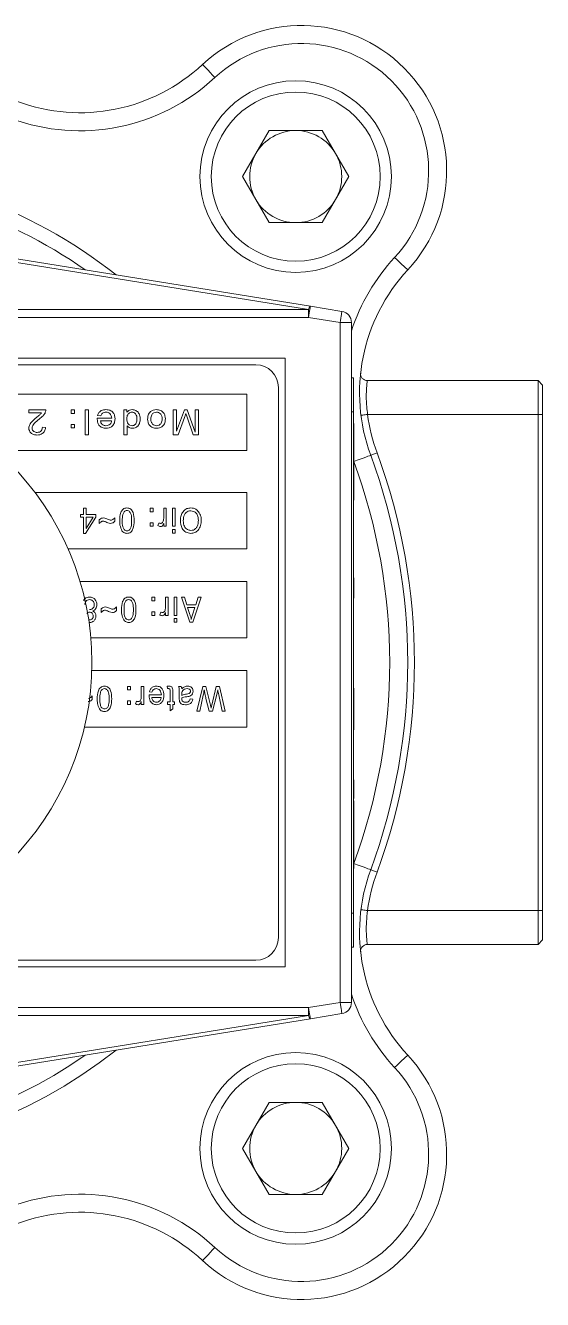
# Model space of a CAD drawing. Header units: millimetres. Extents: x 57 to 386, y 23 to 272.
# Drawn here: x 123.5 to 146.4, y 72.6 to 129.1 of the extents above; entities that cross this region are included whole.
import ezdxf

# ---------------------------------------------------------------- set-up
doc = ezdxf.new("R2010")
doc.units = ezdxf.units.MM

msp = doc.modelspace()

# ---------------------------------------------------------------- linework, layer by layer
at = {"color": 7, "lineweight": 5}
for p, q in [((133.099, 122.412), (134.278, 124.454)), ((136.636, 124.454), (134.278, 124.454)), ((137.815, 122.412), (136.636, 124.454)), ((134.278, 120.37), (133.099, 122.412)), ((137.815, 122.412), (136.636, 120.37)), ((134.278, 120.37), (136.636, 120.37)), ((136.027, 116.512), (113.778, 120.105)), ((113.858, 120.254), (136.107, 116.661)), ((91.529, 116.512), (136.027, 116.512)), ((136.027, 116.512), (136.027, 116.168)), ((136.107, 116.661), (137.508, 116.435)), ((136.027, 116.168), (91.529, 116.168)), ((137.428, 115.941), (136.027, 116.168)), ((137.428, 85.793), (137.428, 115.941)), ((137.928, 115.941), (137.428, 115.941)), ((137.928, 115.941), (137.928, 85.793)), ((134.985, 114.367), (92.838, 114.367)), ((134.985, 87.367), (134.985, 114.367)), ((133.685, 114.067), (94.138, 114.067)), ((134.685, 88.667), (134.685, 113.067)), ((137.928, 113.487), (138.028, 113.487)), ((138.028, 113.487), (138.028, 111.987)), ((138.634, 113.367), (146.212, 113.367)), ((146.212, 111.867), (146.212, 113.367)), ((146.212, 113.367), (146.412, 113.167)), ((146.412, 113.167), (146.412, 111.867)), ((133.285, 112.767), (117.738, 112.767)), ((133.285, 110.267), (133.285, 112.767)), ((123.61, 112.067), (124.367, 112.067)), ((123.61, 111.938), (123.61, 112.067)), ((124.167, 111.938), (123.61, 111.938)), ((125.487, 112.067), (125.644, 112.067)), ((125.487, 111.91), (125.487, 112.067)), ((125.644, 111.91), (125.487, 111.91)), ((125.644, 112.067), (125.644, 111.91)), ((126.118, 112.067), (126.261, 112.067)), ((126.118, 110.967), (126.118, 112.067)), ((126.261, 112.067), (126.261, 110.967)), ((127.824, 112.067), (127.967, 112.067)), ((127.824, 110.967), (127.824, 112.067)), ((127.967, 112.067), (127.967, 111.96)), ((130.015, 110.967), (130.015, 112.067)), ((130.015, 112.067), (130.172, 112.067)), ((130.172, 112.067), (130.172, 111.128)), ((130.172, 111.128), (130.519, 112.067)), ((130.519, 112.067), (130.643, 112.067)), ((130.634, 111.746), (130.58, 111.909)), ((130.643, 112.067), (130.987, 111.073)), ((130.987, 112.067), (131.144, 112.067)), ((130.987, 111.073), (130.987, 112.067)), ((131.144, 112.067), (131.144, 110.967)), ((137.928, 111.987), (138.028, 111.987)), ((138.028, 111.987), (138.028, 89.747)), ((146.212, 111.867), (138.648, 111.867)), ((146.212, 111.867), (146.412, 111.867)), ((146.212, 89.867), (146.212, 111.867)), ((146.412, 111.867), (146.412, 89.867)), ((124.21, 111.296), (124.352, 111.281)), ((125.487, 111.424), (125.644, 111.424)), ((125.487, 111.267), (125.487, 111.424)), ((125.644, 111.424), (125.644, 111.267)), ((126.649, 111.66), (126.65, 111.696)), ((126.65, 111.696), (127.292, 111.696)), ((126.807, 111.81), (126.664, 111.824)), ((127.283, 111.581), (126.792, 111.581)), ((127.981, 111.365), (127.981, 110.967)), ((130.516, 111.732), (130.232, 110.967)), ((130.905, 110.967), (130.634, 111.746)), ((138.038, 111.464), (138.028, 111.464)), ((138.038, 111.432), (138.028, 111.432)), ((138.038, 111.432), (138.038, 111.464)), ((138.038, 110.198), (138.038, 111.432)), ((125.644, 111.267), (125.487, 111.267)), ((126.261, 110.967), (126.118, 110.967)), ((127.981, 110.967), (127.824, 110.967)), ((130.232, 110.967), (130.015, 110.967)), ((131.144, 110.967), (130.905, 110.967)), ((122.151, 110.267), (133.285, 110.267)), ((138.038, 110.198), (138.028, 110.198)), ((138.038, 110.166), (138.028, 110.166)), ((138.038, 110.166), (138.038, 110.198)), ((138.038, 109.881), (138.038, 110.166)), ((138.038, 109.881), (138.028, 109.881)), ((138.038, 109.649), (138.028, 109.649)), ((138.038, 109.649), (138.038, 109.881)), ((138.038, 109.39), (138.038, 109.649)), ((138.038, 109.39), (138.028, 109.39)), ((138.038, 108.318), (138.038, 109.39)), ((123.885, 108.407), (123.885, 108.402)), ((133.285, 108.407), (123.885, 108.407)), ((133.285, 105.907), (133.285, 108.407)), ((138.038, 108.318), (138.028, 108.318)), ((138.038, 108.059), (138.028, 108.059)), ((138.038, 108.059), (138.038, 108.318)), ((125.906, 107.307), (125.906, 107.436)), ((125.906, 107.436), (126.035, 107.436)), ((126.035, 107.707), (126.149, 107.707)), ((126.035, 107.436), (126.035, 107.707)), ((126.149, 107.707), (126.149, 107.436)), ((126.149, 107.436), (126.577, 107.436)), ((126.577, 107.436), (126.577, 107.307)), ((128.995, 107.55), (128.995, 107.707)), ((128.995, 107.707), (129.123, 107.707)), ((129.123, 107.55), (128.995, 107.55)), ((129.123, 107.707), (129.123, 107.55)), ((129.599, 107.292), (129.599, 107.707)), ((129.599, 107.707), (129.713, 107.707)), ((129.713, 107.707), (129.713, 106.907)), ((129.989, 107.707), (130.103, 107.707)), ((129.989, 106.907), (129.989, 107.707)), ((130.103, 107.707), (130.103, 106.907)), ((138.038, 107.673), (138.028, 107.673)), ((138.038, 107.64), (138.028, 107.64)), ((138.038, 107.51), (138.028, 107.51)), ((126.035, 107.307), (125.906, 107.307)), ((126.035, 106.593), (126.035, 107.307)), ((126.577, 107.307), (126.128, 106.593)), ((126.462, 107.307), (126.149, 107.307)), ((126.149, 107.307), (126.149, 106.81)), ((126.149, 106.81), (126.462, 107.307)), ((126.739, 107.028), (126.739, 107.191)), ((127.425, 107.286), (127.425, 107.128)), ((128.995, 107.064), (129.123, 107.064)), ((128.995, 106.907), (128.995, 107.064)), ((129.123, 106.907), (128.995, 106.907)), ((129.123, 107.064), (129.123, 106.907)), ((129.342, 106.936), (129.385, 107.05)), ((129.599, 106.907), (129.599, 107.035)), ((129.713, 106.907), (129.599, 106.907)), ((130.103, 106.907), (129.989, 106.907)), ((138.038, 107.306), (138.028, 107.306)), ((138.038, 106.846), (138.028, 106.846)), ((126.128, 106.593), (126.035, 106.593)), ((129.989, 106.764), (130.103, 106.764)), ((129.989, 106.607), (129.989, 106.764)), ((130.103, 106.607), (129.989, 106.607)), ((130.103, 106.764), (130.103, 106.607)), ((125.351, 105.907), (133.285, 105.907)), ((138.038, 106.179), (138.028, 106.179)), ((138.038, 105.743), (138.028, 105.743)), ((138.038, 105.727), (138.028, 105.727)), ((138.038, 105.695), (138.028, 105.695)), ((138.038, 105.12), (138.028, 105.12)), ((138.038, 103.723), (138.038, 104.627)), ((133.285, 104.457), (125.885, 104.457)), ((133.285, 101.957), (133.285, 104.457)), ((138.038, 104.396), (138.028, 104.396)), ((129.073, 103.6), (129.073, 103.757)), ((129.073, 103.757), (129.202, 103.757)), ((129.202, 103.6), (129.073, 103.6)), ((129.202, 103.757), (129.202, 103.6)), ((129.677, 103.342), (129.677, 103.757)), ((129.677, 103.757), (129.792, 103.757)), ((129.792, 103.757), (129.792, 102.957)), ((130.067, 103.757), (130.182, 103.757)), ((130.067, 102.957), (130.067, 103.757)), ((130.182, 103.757), (130.182, 102.957)), ((130.752, 102.657), (130.386, 103.757)), ((130.386, 103.757), (130.52, 103.757)), ((130.52, 103.757), (130.621, 103.428)), ((130.621, 103.428), (131.022, 103.428)), ((131.257, 103.757), (130.892, 102.657)), ((131.022, 103.428), (131.123, 103.757)), ((131.123, 103.757), (131.257, 103.757)), ((138.038, 103.893), (138.028, 103.893)), ((138.038, 103.597), (138.028, 103.597)), ((126.817, 103.078), (126.817, 103.241)), ((127.503, 103.336), (127.503, 103.178)), ((129.073, 103.114), (129.202, 103.114)), ((129.073, 102.957), (129.073, 103.114)), ((129.202, 102.957), (129.073, 102.957)), ((129.202, 103.114), (129.202, 102.957)), ((129.42, 102.986), (129.463, 103.1)), ((129.677, 102.957), (129.677, 103.085)), ((129.792, 102.957), (129.677, 102.957)), ((130.182, 102.957), (130.067, 102.957)), ((130.067, 102.814), (130.182, 102.814)), ((130.067, 102.657), (130.067, 102.814)), ((130.182, 102.814), (130.182, 102.657)), ((130.66, 103.3), (130.756, 102.998)), ((130.983, 103.3), (130.66, 103.3)), ((130.875, 102.98), (130.983, 103.3)), ((138.038, 102.931), (138.028, 102.931)), ((130.182, 102.657), (130.067, 102.657)), ((130.892, 102.657), (130.752, 102.657)), ((126.364, 101.957), (133.285, 101.957)), ((138.038, 101.964), (138.028, 101.964)), ((138.038, 101.938), (138.028, 101.938)), ((138.038, 101.906), (138.028, 101.906)), ((138.038, 101.108), (138.028, 101.108)), ((133.285, 100.507), (126.407, 100.507)), ((133.285, 98.007), (133.285, 100.507)), ((138.038, 100.153), (138.028, 100.153)), ((127.997, 99.807), (128.126, 99.807)), ((127.997, 99.65), (127.997, 99.807)), ((128.126, 99.65), (127.997, 99.65)), ((128.126, 99.807), (128.126, 99.65)), ((128.602, 99.392), (128.602, 99.807)), ((128.602, 99.807), (128.716, 99.807)), ((128.716, 99.807), (128.716, 99.007)), ((128.948, 99.4), (128.949, 99.436)), ((128.949, 99.436), (129.492, 99.436)), ((129.077, 99.55), (128.963, 99.564)), ((129.753, 99.821), (129.838, 99.821)), ((129.767, 99.707), (129.753, 99.821)), ((129.817, 99.707), (129.767, 99.707)), ((129.882, 99.121), (129.882, 99.595)), ((129.996, 99.578), (129.996, 99.121)), ((130.257, 99.807), (130.372, 99.807)), ((130.286, 99.293), (130.286, 99.473)), ((130.4, 99.455), (130.4, 99.407)), ((131.071, 98.707), (131.327, 99.807)), ((131.327, 99.807), (131.465, 99.807)), ((131.465, 99.807), (131.667, 98.969)), ((131.726, 98.969), (131.932, 99.807)), ((131.954, 99.45), (131.768, 98.707)), ((131.932, 99.807), (132.069, 99.807)), ((131.997, 99.653), (131.954, 99.45)), ((132.187, 98.707), (132.039, 99.428)), ((132.069, 99.807), (132.318, 98.707)), ((138.038, 99.734), (138.028, 99.734)), ((138.038, 98.935), (138.038, 99.734)), ((126.427, 99.386), (126.427, 99.228)), ((127.997, 99.164), (128.126, 99.164)), ((127.997, 99.007), (127.997, 99.164)), ((128.126, 99.007), (127.997, 99.007)), ((128.126, 99.164), (128.126, 99.007)), ((128.345, 99.036), (128.387, 99.15)), ((128.602, 99.007), (128.602, 99.135)), ((128.716, 99.007), (128.602, 99.007)), ((129.484, 99.321), (129.063, 99.321)), ((129.767, 99.121), (129.882, 99.121)), ((129.767, 99.007), (129.767, 99.121)), ((129.882, 99.007), (129.767, 99.007)), ((129.882, 98.721), (129.882, 99.007)), ((129.996, 99.121), (130.082, 99.121)), ((129.996, 99.007), (129.996, 98.807)), ((130.082, 99.007), (129.996, 99.007)), ((130.082, 99.121), (130.082, 99.007)), ((130.4, 99.293), (130.4, 99.26)), ((130.772, 99.25), (130.886, 99.236)), ((131.351, 99.414), (131.202, 98.707)), ((131.61, 98.707), (131.473, 99.264)), ((131.667, 98.969), (131.697, 98.84)), ((138.038, 98.935), (138.028, 98.935)), ((138.038, 98.682), (138.038, 98.935)), ((129.996, 98.807), (129.882, 98.721)), ((131.202, 98.707), (131.071, 98.707)), ((131.768, 98.707), (131.61, 98.707)), ((132.318, 98.707), (132.187, 98.707)), ((138.038, 98.682), (138.028, 98.682)), ((138.038, 97.883), (138.038, 98.682)), ((126.08, 98.007), (133.285, 98.007)), ((138.038, 97.883), (138.028, 97.883)), ((138.038, 96.573), (138.028, 96.573)), ((138.038, 95.74), (138.028, 95.74)), ((138.038, 95.663), (138.028, 95.663)), ((138.038, 95.393), (138.038, 95.663)), ((138.038, 95.393), (138.028, 95.393)), ((138.038, 94.837), (138.038, 95.393)), ((138.038, 94.837), (138.028, 94.837)), ((138.038, 94.727), (138.028, 94.727)), ((138.038, 94.627), (138.028, 94.627)), ((138.038, 94.127), (138.038, 94.627)), ((138.038, 94.127), (138.028, 94.127)), ((138.038, 93.859), (138.028, 93.859)), ((138.038, 93.859), (138.038, 94.127)), ((138.038, 93.448), (138.038, 93.859)), ((138.038, 93.448), (138.028, 93.448)), ((138.038, 93.156), (138.038, 93.448)), ((138.038, 93.156), (138.028, 93.156)), ((138.038, 92.911), (138.028, 92.911)), ((138.038, 92.911), (138.038, 93.156)), ((138.038, 92.02), (138.038, 92.911)), ((138.038, 92.02), (138.028, 92.02)), ((138.038, 91.666), (138.028, 91.666)), ((138.038, 91.737), (138.038, 92.02)), ((138.038, 91.033), (138.028, 91.033)), ((138.038, 90.367), (138.028, 90.367)), ((138.648, 89.867), (146.212, 89.867)), ((146.412, 89.867), (146.212, 89.867)), ((146.212, 88.367), (146.212, 89.867)), ((146.412, 89.867), (146.412, 88.567)), ((137.928, 89.747), (138.028, 89.747)), ((138.028, 89.747), (138.028, 88.247)), ((137.928, 88.247), (138.028, 88.247)), ((146.212, 88.367), (138.634, 88.367)), ((146.412, 88.567), (146.212, 88.367)), ((94.138, 87.667), (133.685, 87.667)), ((92.838, 87.367), (134.985, 87.367)), ((91.529, 85.566), (136.027, 85.566)), ((136.027, 85.566), (137.428, 85.793)), ((136.027, 85.566), (136.027, 85.222)), ((137.928, 85.793), (137.428, 85.793)), ((136.027, 85.222), (91.529, 85.222)), ((113.778, 81.629), (136.027, 85.222)), ((136.107, 85.073), (113.858, 81.48)), ((137.508, 85.299), (136.107, 85.073)), ((133.099, 79.322), (134.278, 81.364)), ((136.636, 81.364), (134.278, 81.364)), ((137.815, 79.322), (136.636, 81.364)), ((134.278, 77.28), (133.099, 79.322)), ((137.815, 79.322), (136.636, 77.28)), ((134.278, 77.28), (136.636, 77.28))]:
    msp.add_line(p, q, dxfattribs=at)
at = {"color": 7, "lineweight": 5, "flags": 128}
for points in [[(131.867, 126.8), (131.76, 126.914), (131.658, 127.024), (131.564, 127.126), (131.481, 127.214), (131.414, 127.287), (131.363, 127.341), (131.332, 127.375), (131.322, 127.386)], [(139.845, 118.822), (139.959, 118.716), (140.069, 118.614), (140.17, 118.519), (140.259, 118.437), (140.332, 118.369), (140.386, 118.319), (140.419, 118.288), (140.431, 118.277)], [(136.107, 116.661), (136.105, 116.652), (136.101, 116.624), (136.093, 116.578), (136.083, 116.517), (136.071, 116.442), (136.057, 116.356), (136.043, 116.264), (136.027, 116.168)], [(137.508, 116.435), (137.506, 116.425), (137.502, 116.397), (137.494, 116.352), (137.485, 116.29), (137.473, 116.216), (137.459, 116.13), (137.444, 116.038), (137.428, 115.941)], [(138.648, 111.867), (138.59, 111.86), (138.534, 111.853), (138.483, 111.846), (138.438, 111.841), (138.401, 111.836), (138.373, 111.832), (138.356, 111.83), (138.35, 111.83)], [(139.065, 110.16), (139.01, 110.139), (138.957, 110.12), (138.909, 110.102), (138.866, 110.086), (138.831, 110.073), (138.805, 110.064), (138.789, 110.058), (138.784, 110.056)], [(138.033, 109.779), (138.18, 109.833), (138.32, 109.885), (138.45, 109.933), (138.564, 109.975), (138.657, 110.009), (138.727, 110.035), (138.769, 110.05), (138.784, 110.056)], [(138.033, 91.955), (138.18, 91.901), (138.32, 91.849), (138.45, 91.801), (138.564, 91.759), (138.657, 91.725), (138.727, 91.699), (138.769, 91.684), (138.784, 91.678)], [(139.065, 91.574), (139.01, 91.595), (138.957, 91.614), (138.909, 91.632), (138.866, 91.648), (138.831, 91.661), (138.805, 91.67), (138.789, 91.676), (138.784, 91.678)], [(138.648, 89.867), (138.59, 89.874), (138.534, 89.881), (138.483, 89.888), (138.438, 89.894), (138.401, 89.898), (138.373, 89.902), (138.356, 89.904), (138.35, 89.904)], [(136.107, 85.073), (136.105, 85.082), (136.101, 85.11), (136.093, 85.156), (136.083, 85.217), (136.071, 85.292), (136.057, 85.378), (136.043, 85.47), (136.027, 85.566)], [(137.508, 85.299), (137.506, 85.309), (137.502, 85.337), (137.494, 85.382), (137.485, 85.444), (137.473, 85.519), (137.459, 85.604), (137.444, 85.696), (137.428, 85.793)], [(140.431, 83.457), (140.419, 83.446), (140.386, 83.415), (140.332, 83.365), (140.259, 83.297), (140.17, 83.215), (140.069, 83.12), (139.959, 83.018), (139.845, 82.912)], [(131.322, 74.348), (131.332, 74.359), (131.363, 74.393), (131.414, 74.447), (131.481, 74.52), (131.564, 74.609), (131.658, 74.71), (131.76, 74.82), (131.867, 74.934)]]:
    msp.add_lwpolyline(points, dxfattribs=at)
at = {"color": 7, "lineweight": 5}
for centre, radius in [((135.457, 122.412), 4.25), ((135.457, 122.412), 3.75), ((113.912, 100.867), 12.5), ((135.457, 79.322), 4.25), ((135.457, 79.322), 3.75)]:
    msp.add_circle(centre, radius, dxfattribs=at)
for centre, radius, start, end in [((135.712, 122.667), 6.445, 317.0684, 132.9316), ((135.712, 122.667), 5.645, 317.0684, 132.9316), ((125.873, 133.243), 8, 249.7236, 312.9316), ((125.873, 133.243), 8.8, 249.7236, 312.9316), ((135.457, 122.412), 2.042, 90, 150), ((135.457, 122.412), 2.042, 30, 90), ((135.457, 122.412), 2.042, 150, 210), ((135.457, 122.412), 2.042, 330, 30), ((135.457, 122.412), 2.042, 210, 270), ((135.457, 122.412), 2.042, 270, 330), ((146.288, 112.828), 8, 137.0684, 200.2764), ((136.243, 116.493), 0.217, 128.9174, 174.9432), ((137.428, 115.941), 0.5, 0, 80.8265), ((133.685, 113.067), 1, 0, 90), ((138.634, 113.667), 0.3, 173.7458, 270), ((146.288, 112.828), 7.7, 187.1707, 200.2764), ((113.912, 100.867), 26.815, 339.7236, 20.2764), ((113.912, 100.867), 25.715, 339.7236, 20.2764), ((113.912, 100.867), 26.515, 339.7236, 20.2764), ((146.288, 88.906), 8, 159.7236, 222.9316), ((146.288, 88.906), 7.7, 159.7236, 172.8293), ((133.685, 88.667), 1, 270, 0), ((138.634, 88.067), 0.3, 90, 186.2542), ((137.428, 85.793), 0.5, 279.1735, 0), ((136.243, 85.241), 0.217, 185.0582, 231.0813), ((135.712, 79.067), 6.445, 227.0684, 42.9316), ((135.712, 79.067), 5.645, 227.0684, 42.9316), ((135.457, 79.322), 2.042, 90, 150), ((135.457, 79.322), 2.042, 30, 90), ((135.457, 79.322), 2.042, 150, 210), ((135.457, 79.322), 2.042, 330, 30), ((135.457, 79.322), 2.042, 210, 270), ((135.457, 79.322), 2.042, 270, 330), ((125.873, 68.491), 8.8, 47.0684, 110.2764), ((125.873, 68.491), 8, 47.0684, 110.2764)]:
    msp.add_arc(centre, radius, start, end, dxfattribs=at)
at = {"color": 8, "lineweight": 5}
for centre, radius, start, end in [((113.912, 100.867), 21.902, 51.6919, 90), ((113.912, 100.867), 21.26, 54.9631, 90), ((146.288, 112.828), 8.8, 137.0684, 161.7981), ((146.288, 88.906), 8.8, 198.2019, 222.9316), ((113.912, 100.867), 21.902, 231.9214, 308.3081), ((113.912, 100.867), 21.26, 235.2273, 305.0369)]:
    msp.add_arc(centre, radius, start, end, dxfattribs=at)
at = {"color": 7, "lineweight": 5}
for points, knots in [([(138.634, 113.367), (138.631, 113.351), (138.627, 113.317), (138.599, 113.06), (138.583, 112.681), (138.597, 112.257), (138.633, 111.979), (138.648, 111.867)], [0, 0, 0, 0, 0.213889, 0.427793, 0.642431, 0.855763, 1, 1, 1, 1]), ([(123.946, 111.725), (123.973, 111.747), (124.017, 111.784), (124.078, 111.836), (124.128, 111.882), (124.154, 111.92), (124.167, 111.938)], [0, 0, 0, 0, 0.3400612, 0.560095, 0.7801107, 1, 1, 1, 1]), ([(124.367, 112.067), (124.358, 112.019), (124.34, 111.923), (124.227, 111.786), (124.131, 111.707), (124.073, 111.659)], [0, 0, 0, 0, 0.278066, 0.558495, 1, 1, 1, 1]), ([(126.664, 111.824), (126.68, 111.867), (126.713, 111.953), (126.844, 112.062), (126.963, 112.074), (127.035, 112.081)], [0, 0, 0, 0, 0.280731, 0.560814, 1, 1, 1, 1]), ([(127.034, 111.967), (127.006, 111.965), (126.951, 111.961), (126.861, 111.913), (126.827, 111.849), (126.807, 111.81)], [0, 0, 0, 0, 0.28093, 0.5612, 1, 1, 1, 1]), ([(127.292, 111.696), (127.288, 111.735), (127.278, 111.812), (127.214, 111.906), (127.126, 111.959), (127.065, 111.964), (127.034, 111.967)], [0, 0, 0, 0, 0.280646, 0.559581, 0.779704, 1, 1, 1, 1]), ([(127.035, 112.081), (127.096, 112.076), (127.217, 112.065), (127.359, 111.96), (127.427, 111.816), (127.433, 111.721), (127.435, 111.674)], [0, 0, 0, 0, 0.280109, 0.559047, 0.779103, 1, 1, 1, 1]), ([(128.183, 111.967), (128.158, 111.964), (128.107, 111.959), (128.043, 111.916), (127.972, 111.83), (127.966, 111.743), (127.962, 111.682)], [0, 0, 0, 0, 0.187012, 0.374095, 0.561222, 1, 1, 1, 1]), ([(127.967, 111.96), (127.982, 111.98), (128.012, 112.02), (128.089, 112.069), (128.154, 112.077), (128.193, 112.081)], [0, 0, 0, 0, 0.280539, 0.561012, 1, 1, 1, 1]), ([(128.41, 111.668), (128.408, 111.707), (128.405, 111.786), (128.357, 111.888), (128.276, 111.954), (128.214, 111.963), (128.183, 111.967)], [0, 0, 0, 0, 0.281158, 0.560426, 0.780535, 1, 1, 1, 1]), ([(128.193, 112.081), (128.251, 112.073), (128.365, 112.057), (128.487, 111.94), (128.545, 111.803), (128.55, 111.712), (128.552, 111.667)], [0, 0, 0, 0, 0.279005, 0.558507, 0.77895, 1, 1, 1, 1]), ([(128.884, 111.659), (128.887, 111.72), (128.893, 111.843), (128.991, 111.992), (129.132, 112.07), (129.229, 112.078), (129.277, 112.081)], [0, 0, 0, 0, 0.280797, 0.559202, 0.779376, 1, 1, 1, 1]), ([(129.273, 111.967), (129.232, 111.961), (129.151, 111.949), (129.04, 111.839), (129.032, 111.732), (129.027, 111.667)], [0, 0, 0, 0, 0.279967, 0.560194, 1, 1, 1, 1]), ([(129.527, 111.667), (129.525, 111.708), (129.521, 111.791), (129.463, 111.896), (129.371, 111.958), (129.306, 111.964), (129.273, 111.967)], [0, 0, 0, 0, 0.2809539, 0.5597139, 0.7797576, 1, 1, 1, 1]), ([(129.277, 112.081), (129.337, 112.075), (129.458, 112.063), (129.597, 111.954), (129.662, 111.809), (129.667, 111.714), (129.67, 111.667)], [0, 0, 0, 0, 0.279818, 0.558908, 0.77906, 1, 1, 1, 1]), ([(130.58, 111.909), (130.568, 111.876), (130.547, 111.817), (130.526, 111.758), (130.516, 111.732)], [0, 0, 0, 0, 0.5599992, 1, 1, 1, 1]), ([(123.61, 111.261), (123.619, 111.316), (123.637, 111.427), (123.773, 111.577), (123.88, 111.669), (123.946, 111.725)], [0, 0, 0, 0, 0.278219, 0.55845, 1, 1, 1, 1]), ([(124.073, 111.659), (123.996, 111.598), (123.889, 111.512), (123.775, 111.374), (123.76, 111.297), (123.752, 111.259)], [0, 0, 0, 0, 0.561312, 0.781468, 1, 1, 1, 1]), ([(123.977, 111.067), (124.011, 111.07), (124.08, 111.076), (124.163, 111.134), (124.205, 111.214), (124.208, 111.268), (124.21, 111.296)], [0, 0, 0, 0, 0.280197, 0.559388, 0.779217, 1, 1, 1, 1]), ([(127.035, 111.253), (126.976, 111.259), (126.857, 111.271), (126.722, 111.38), (126.656, 111.52), (126.651, 111.614), (126.649, 111.66)], [0, 0, 0, 0, 0.279799, 0.558987, 0.779103, 1, 1, 1, 1]), ([(126.792, 111.581), (126.797, 111.551), (126.804, 111.498), (126.837, 111.455), (126.852, 111.437)], [0, 0, 0, 0, 0.560793, 1, 1, 1, 1]), ([(126.852, 111.437), (126.882, 111.414), (126.937, 111.373), (127.005, 111.369), (127.035, 111.367)], [0, 0, 0, 0, 0.558685, 1, 1, 1, 1]), ([(127.435, 111.674), (127.431, 111.612), (127.424, 111.489), (127.321, 111.343), (127.18, 111.264), (127.084, 111.256), (127.035, 111.253)], [0, 0, 0, 0, 0.280564, 0.559162, 0.779378, 1, 1, 1, 1]), ([(127.035, 111.367), (127.069, 111.37), (127.137, 111.376), (127.219, 111.429), (127.271, 111.502), (127.279, 111.555), (127.283, 111.581)], [0, 0, 0, 0, 0.280108, 0.559779, 0.7797, 1, 1, 1, 1]), ([(127.962, 111.682), (127.964, 111.641), (127.967, 111.559), (128.011, 111.449), (128.096, 111.378), (128.161, 111.371), (128.194, 111.367)], [0, 0, 0, 0, 0.2812907, 0.5606232, 0.780344, 1, 1, 1, 1]), ([(128.205, 111.253), (128.156, 111.259), (128.067, 111.271), (128.007, 111.337), (127.981, 111.365)], [0, 0, 0, 0, 0.559076, 1, 1, 1, 1]), ([(128.194, 111.367), (128.22, 111.37), (128.272, 111.376), (128.336, 111.423), (128.402, 111.516), (128.407, 111.605), (128.41, 111.668)], [0, 0, 0, 0, 0.186671, 0.373518, 0.56043, 1, 1, 1, 1]), ([(128.552, 111.667), (128.549, 111.61), (128.542, 111.496), (128.464, 111.352), (128.34, 111.266), (128.25, 111.257), (128.205, 111.253)], [0, 0, 0, 0, 0.280747, 0.560218, 0.779828, 1, 1, 1, 1]), ([(129.277, 111.253), (129.217, 111.259), (129.098, 111.271), (128.96, 111.377), (128.892, 111.518), (128.886, 111.612), (128.884, 111.659)], [0, 0, 0, 0, 0.279854, 0.559067, 0.779124, 1, 1, 1, 1]), ([(129.027, 111.667), (129.029, 111.625), (129.033, 111.542), (129.091, 111.438), (129.183, 111.376), (129.248, 111.37), (129.28, 111.367)], [0, 0, 0, 0, 0.280957, 0.559712, 0.779733, 1, 1, 1, 1]), ([(129.67, 111.667), (129.666, 111.606), (129.659, 111.485), (129.558, 111.34), (129.419, 111.264), (129.324, 111.256), (129.277, 111.253)], [0, 0, 0, 0, 0.280641, 0.559098, 0.779345, 1, 1, 1, 1]), ([(129.28, 111.367), (129.321, 111.373), (129.403, 111.384), (129.488, 111.47), (129.523, 111.57), (129.525, 111.634), (129.527, 111.667)], [0, 0, 0, 0, 0.2789265, 0.5580965, 0.7787477, 1, 1, 1, 1]), ([(123.972, 110.953), (123.922, 110.955), (123.822, 110.961), (123.699, 111.036), (123.624, 111.144), (123.614, 111.222), (123.61, 111.261)], [0, 0, 0, 0, 0.280822, 0.559735, 0.780069, 1, 1, 1, 1]), ([(123.752, 111.259), (123.757, 111.228), (123.765, 111.166), (123.831, 111.104), (123.904, 111.072), (123.953, 111.069), (123.977, 111.067)], [0, 0, 0, 0, 0.278878, 0.558334, 0.778978, 1, 1, 1, 1]), ([(124.352, 111.281), (124.344, 111.229), (124.326, 111.125), (124.222, 111.011), (124.096, 110.959), (124.013, 110.955), (123.972, 110.953)], [0, 0, 0, 0, 0.280189, 0.558716, 0.779093, 1, 1, 1, 1]), ([(127.643, 107.157), (127.647, 107.28), (127.653, 107.463), (127.765, 107.654), (127.874, 107.715), (127.935, 107.719), (127.965, 107.721)], [0, 0, 0, 0, 0.500577, 0.7494561, 0.8746122, 1, 1, 1, 1]), ([(127.961, 107.607), (127.939, 107.604), (127.893, 107.598), (127.821, 107.537), (127.758, 107.386), (127.758, 107.249), (127.757, 107.157)], [0, 0, 0, 0, 0.124627, 0.249612, 0.498368, 1, 1, 1, 1]), ([(128.172, 107.157), (128.172, 107.25), (128.172, 107.388), (128.106, 107.54), (128.031, 107.599), (127.984, 107.604), (127.961, 107.607)], [0, 0, 0, 0, 0.501687, 0.750132, 0.875127, 1, 1, 1, 1]), ([(127.965, 107.721), (127.996, 107.719), (128.057, 107.714), (128.137, 107.666), (128.199, 107.599), (128.281, 107.435), (128.284, 107.281), (128.286, 107.157)], [0, 0, 0, 0, 0.124998, 0.249969, 0.37517, 0.500412, 1, 1, 1, 1]), ([(130.336, 107.158), (130.34, 107.238), (130.348, 107.38), (130.422, 107.5), (130.455, 107.553)], [0, 0, 0, 0, 0.560204, 1, 1, 1, 1]), ([(130.455, 107.553), (130.509, 107.607), (130.606, 107.704), (130.741, 107.716), (130.8, 107.721)], [0, 0, 0, 0, 0.5588436, 1, 1, 1, 1]), ([(130.801, 107.593), (130.762, 107.589), (130.685, 107.582), (130.585, 107.516), (130.48, 107.381), (130.471, 107.248), (130.465, 107.155)], [0, 0, 0, 0, 0.18698, 0.373954, 0.56112, 1, 1, 1, 1]), ([(130.8, 107.721), (130.877, 107.712), (131.014, 107.695), (131.105, 107.594), (131.146, 107.549)], [0, 0, 0, 0, 0.558711, 1, 1, 1, 1]), ([(131.136, 107.173), (131.133, 107.23), (131.127, 107.342), (131.051, 107.484), (130.934, 107.577), (130.845, 107.588), (130.801, 107.593)], [0, 0, 0, 0, 0.280875, 0.560289, 0.780267, 1, 1, 1, 1]), ([(131.146, 107.549), (131.185, 107.483), (131.255, 107.367), (131.261, 107.231), (131.265, 107.172)], [0, 0, 0, 0, 0.559056, 1, 1, 1, 1]), ([(126.739, 107.191), (126.769, 107.218), (126.822, 107.267), (126.893, 107.275), (126.924, 107.278)], [0, 0, 0, 0, 0.560072, 1, 1, 1, 1]), ([(126.834, 107.114), (126.814, 107.1), (126.779, 107.076), (126.751, 107.043), (126.739, 107.028)], [0, 0, 0, 0, 0.559825, 1, 1, 1, 1]), ([(126.912, 107.136), (126.897, 107.134), (126.869, 107.132), (126.845, 107.119), (126.834, 107.114)], [0, 0, 0, 0, 0.559635, 1, 1, 1, 1]), ([(127.028, 107.101), (127.007, 107.11), (126.97, 107.128), (126.93, 107.133), (126.912, 107.136)], [0, 0, 0, 0, 0.560469, 1, 1, 1, 1]), ([(126.924, 107.278), (126.96, 107.274), (127.025, 107.266), (127.083, 107.236), (127.108, 107.222)], [0, 0, 0, 0, 0.5585851, 1, 1, 1, 1]), ([(127.238, 107.036), (127.197, 107.042), (127.124, 107.054), (127.057, 107.086), (127.028, 107.101)], [0, 0, 0, 0, 0.5587122, 1, 1, 1, 1]), ([(127.108, 107.222), (127.133, 107.21), (127.178, 107.188), (127.228, 107.181), (127.25, 107.178)], [0, 0, 0, 0, 0.56069, 1, 1, 1, 1]), ([(127.425, 107.128), (127.396, 107.098), (127.344, 107.045), (127.27, 107.038), (127.238, 107.036)], [0, 0, 0, 0, 0.558937, 1, 1, 1, 1]), ([(127.25, 107.178), (127.269, 107.181), (127.309, 107.185), (127.369, 107.225), (127.404, 107.263), (127.425, 107.286)], [0, 0, 0, 0, 0.279307, 0.559155, 1, 1, 1, 1]), ([(127.742, 106.709), (127.707, 106.789), (127.645, 106.933), (127.644, 107.089), (127.643, 107.157)], [0, 0, 0, 0, 0.558092, 1, 1, 1, 1]), ([(127.757, 107.157), (127.757, 107.064), (127.757, 106.925), (127.824, 106.772), (127.9, 106.715), (127.946, 106.71), (127.969, 106.707)], [0, 0, 0, 0, 0.50171, 0.750129, 0.875131, 1, 1, 1, 1]), ([(128.286, 107.157), (128.282, 107.035), (128.276, 106.852), (128.164, 106.66), (128.055, 106.599), (127.994, 106.595), (127.964, 106.593)], [0, 0, 0, 0, 0.500579, 0.749492, 0.874635, 1, 1, 1, 1]), ([(127.969, 106.707), (127.992, 106.71), (128.038, 106.716), (128.109, 106.778), (128.171, 106.929), (128.171, 107.065), (128.172, 107.157)], [0, 0, 0, 0, 0.124622, 0.249613, 0.498356, 1, 1, 1, 1]), ([(129.456, 106.893), (129.433, 106.896), (129.391, 106.902), (129.357, 106.925), (129.342, 106.936)], [0, 0, 0, 0, 0.55889, 1, 1, 1, 1]), ([(129.385, 107.05), (129.4, 107.045), (129.427, 107.037), (129.455, 107.036), (129.468, 107.036)], [0, 0, 0, 0, 0.5599646, 1, 1, 1, 1]), ([(129.599, 107.035), (129.582, 106.998), (129.56, 106.947), (129.503, 106.899), (129.472, 106.895), (129.456, 106.893)], [0, 0, 0, 0, 0.560727, 0.780563, 1, 1, 1, 1]), ([(129.468, 107.036), (129.482, 107.037), (129.511, 107.041), (129.554, 107.073), (129.568, 107.108), (129.577, 107.129)], [0, 0, 0, 0, 0.280209, 0.560926, 1, 1, 1, 1]), ([(129.577, 107.129), (129.584, 107.159), (129.597, 107.213), (129.598, 107.268), (129.599, 107.292)], [0, 0, 0, 0, 0.559898, 1, 1, 1, 1]), ([(130.799, 106.593), (130.723, 106.604), (130.57, 106.627), (130.37, 106.839), (130.349, 107.037), (130.336, 107.158)], [0, 0, 0, 0, 0.280022, 0.56019, 1, 1, 1, 1]), ([(130.465, 107.155), (130.467, 107.107), (130.47, 107.021), (130.501, 106.941), (130.514, 106.906)], [0, 0, 0, 0, 0.559964, 1, 1, 1, 1]), ([(130.514, 106.906), (130.531, 106.877), (130.564, 106.819), (130.66, 106.742), (130.746, 106.729), (130.799, 106.721)], [0, 0, 0, 0, 0.280964, 0.561944, 1, 1, 1, 1]), ([(130.799, 106.721), (130.838, 106.725), (130.918, 106.732), (131.02, 106.8), (131.124, 106.942), (131.131, 107.078), (131.136, 107.173)], [0, 0, 0, 0, 0.186946, 0.373711, 0.560629, 1, 1, 1, 1]), ([(131.265, 107.172), (131.261, 107.093), (131.253, 106.937), (131.148, 106.739), (130.984, 106.613), (130.861, 106.599), (130.799, 106.593)], [0, 0, 0, 0, 0.280951, 0.560236, 0.780131, 1, 1, 1, 1]), ([(127.964, 106.593), (127.914, 106.599), (127.824, 106.61), (127.767, 106.679), (127.742, 106.709)], [0, 0, 0, 0, 0.55863, 1, 1, 1, 1]), ([(126.037, 103.616), (126.055, 103.644), (126.092, 103.705), (126.192, 103.761), (126.267, 103.768), (126.305, 103.771)], [0, 0, 0, 0, 0.303128, 0.651348, 1, 1, 1, 1]), ([(126.305, 103.657), (126.273, 103.653), (126.21, 103.646), (126.141, 103.586), (126.103, 103.512), (126.1, 103.463), (126.099, 103.438)], [0, 0, 0, 0, 0.27954, 0.559038, 0.779213, 1, 1, 1, 1]), ([(126.305, 103.771), (126.354, 103.766), (126.452, 103.755), (126.561, 103.663), (126.62, 103.549), (126.625, 103.472), (126.627, 103.434)], [0, 0, 0, 0, 0.279614, 0.559005, 0.779273, 1, 1, 1, 1]), ([(126.513, 103.433), (126.51, 103.465), (126.505, 103.53), (126.451, 103.604), (126.38, 103.65), (126.33, 103.655), (126.305, 103.657)], [0, 0, 0, 0, 0.280218, 0.559532, 0.779755, 1, 1, 1, 1]), ([(126.308, 103.214), (126.34, 103.218), (126.403, 103.226), (126.471, 103.287), (126.508, 103.359), (126.511, 103.409), (126.513, 103.433)], [0, 0, 0, 0, 0.2793, 0.558979, 0.779264, 1, 1, 1, 1]), ([(126.627, 103.434), (126.626, 103.4), (126.622, 103.333), (126.582, 103.246), (126.521, 103.183), (126.471, 103.163), (126.447, 103.153)], [0, 0, 0, 0, 0.280424, 0.560026, 0.779977, 1, 1, 1, 1]), ([(127.722, 103.207), (127.726, 103.33), (127.732, 103.513), (127.844, 103.704), (127.953, 103.765), (128.014, 103.769), (128.044, 103.771)], [0, 0, 0, 0, 0.500574, 0.749452, 0.874608, 1, 1, 1, 1]), ([(128.04, 103.657), (128.017, 103.654), (127.971, 103.648), (127.9, 103.587), (127.836, 103.436), (127.836, 103.299), (127.836, 103.207)], [0, 0, 0, 0, 0.124627, 0.249613, 0.498368, 1, 1, 1, 1]), ([(128.25, 103.207), (128.25, 103.3), (128.251, 103.438), (128.184, 103.59), (128.109, 103.649), (128.063, 103.654), (128.04, 103.657)], [0, 0, 0, 0, 0.501688, 0.750132, 0.875127, 1, 1, 1, 1]), ([(128.044, 103.771), (128.074, 103.769), (128.135, 103.764), (128.215, 103.716), (128.277, 103.649), (128.359, 103.485), (128.362, 103.331), (128.365, 103.207)], [0, 0, 0, 0, 0.124994, 0.249973, 0.375166, 0.50041, 1, 1, 1, 1]), ([(126.305, 103.1), (126.28, 103.097), (126.233, 103.093), (126.199, 103.06), (126.184, 103.044)], [0, 0, 0, 0, 0.532411, 1, 1, 1, 1]), ([(126.47, 102.924), (126.468, 102.949), (126.464, 103), (126.421, 103.06), (126.365, 103.095), (126.325, 103.098), (126.305, 103.1)], [0, 0, 0, 0, 0.280238, 0.55938, 0.779604, 1, 1, 1, 1]), ([(126.585, 102.927), (126.581, 102.885), (126.573, 102.802), (126.5, 102.706), (126.405, 102.651), (126.34, 102.645), (126.307, 102.643)], [0, 0, 0, 0, 0.2800376, 0.5593759, 0.7795343, 1, 1, 1, 1]), ([(126.307, 102.757), (126.331, 102.76), (126.38, 102.766), (126.434, 102.812), (126.466, 102.866), (126.469, 102.905), (126.47, 102.924)], [0, 0, 0, 0, 0.279599, 0.559441, 0.779631, 1, 1, 1, 1]), ([(126.447, 103.153), (126.47, 103.141), (126.517, 103.116), (126.575, 103.037), (126.581, 102.969), (126.585, 102.927)], [0, 0, 0, 0, 0.280691, 0.560821, 1, 1, 1, 1]), ([(126.817, 103.241), (126.847, 103.268), (126.901, 103.317), (126.972, 103.325), (127.003, 103.328)], [0, 0, 0, 0, 0.5600635, 1, 1, 1, 1]), ([(126.913, 103.164), (126.893, 103.15), (126.858, 103.126), (126.83, 103.093), (126.817, 103.078)], [0, 0, 0, 0, 0.55982, 1, 1, 1, 1]), ([(126.991, 103.186), (126.975, 103.184), (126.948, 103.182), (126.924, 103.169), (126.913, 103.164)], [0, 0, 0, 0, 0.559623, 1, 1, 1, 1]), ([(127.107, 103.151), (127.086, 103.16), (127.049, 103.178), (127.008, 103.183), (126.991, 103.186)], [0, 0, 0, 0, 0.560469, 1, 1, 1, 1]), ([(127.003, 103.328), (127.039, 103.324), (127.104, 103.316), (127.161, 103.286), (127.187, 103.272)], [0, 0, 0, 0, 0.5585851, 1, 1, 1, 1]), ([(127.317, 103.086), (127.276, 103.092), (127.202, 103.104), (127.136, 103.136), (127.107, 103.151)], [0, 0, 0, 0, 0.5587122, 1, 1, 1, 1]), ([(127.187, 103.272), (127.212, 103.26), (127.257, 103.238), (127.306, 103.231), (127.328, 103.228)], [0, 0, 0, 0, 0.56069, 1, 1, 1, 1]), ([(127.503, 103.178), (127.474, 103.148), (127.422, 103.095), (127.349, 103.088), (127.317, 103.086)], [0, 0, 0, 0, 0.558937, 1, 1, 1, 1]), ([(127.328, 103.228), (127.348, 103.231), (127.388, 103.235), (127.448, 103.275), (127.482, 103.313), (127.503, 103.336)], [0, 0, 0, 0, 0.279307, 0.559155, 1, 1, 1, 1]), ([(127.82, 102.759), (127.785, 102.839), (127.723, 102.983), (127.722, 103.139), (127.722, 103.207)], [0, 0, 0, 0, 0.558095, 1, 1, 1, 1]), ([(127.836, 103.207), (127.836, 103.114), (127.836, 102.975), (127.902, 102.822), (127.978, 102.765), (128.025, 102.76), (128.048, 102.757)], [0, 0, 0, 0, 0.501717, 0.75013, 0.875138, 1, 1, 1, 1]), ([(128.365, 103.207), (128.361, 103.085), (128.355, 102.902), (128.242, 102.71), (128.134, 102.649), (128.073, 102.645), (128.042, 102.643)], [0, 0, 0, 0, 0.500579, 0.749491, 0.87463, 1, 1, 1, 1]), ([(128.048, 102.757), (128.071, 102.76), (128.116, 102.766), (128.187, 102.828), (128.25, 102.979), (128.25, 103.115), (128.25, 103.207)], [0, 0, 0, 0, 0.124622, 0.249617, 0.498357, 1, 1, 1, 1]), ([(129.535, 102.943), (129.511, 102.946), (129.47, 102.952), (129.435, 102.975), (129.42, 102.986)], [0, 0, 0, 0, 0.55889, 1, 1, 1, 1]), ([(129.463, 103.1), (129.478, 103.095), (129.505, 103.087), (129.534, 103.086), (129.546, 103.086)], [0, 0, 0, 0, 0.5599646, 1, 1, 1, 1]), ([(129.677, 103.085), (129.661, 103.048), (129.638, 102.997), (129.582, 102.949), (129.55, 102.945), (129.535, 102.943)], [0, 0, 0, 0, 0.560727, 0.780563, 1, 1, 1, 1]), ([(129.546, 103.086), (129.561, 103.087), (129.589, 103.091), (129.633, 103.123), (129.647, 103.158), (129.656, 103.179)], [0, 0, 0, 0, 0.280209, 0.560926, 1, 1, 1, 1]), ([(129.656, 103.179), (129.663, 103.209), (129.675, 103.263), (129.677, 103.318), (129.677, 103.342)], [0, 0, 0, 0, 0.559898, 1, 1, 1, 1]), ([(130.756, 102.998), (130.77, 102.956), (130.793, 102.881), (130.813, 102.805), (130.822, 102.772)], [0, 0, 0, 0, 0.560014, 1, 1, 1, 1]), ([(130.822, 102.772), (130.829, 102.811), (130.844, 102.881), (130.865, 102.95), (130.875, 102.98)], [0, 0, 0, 0, 0.55997, 1, 1, 1, 1]), ([(128.042, 102.643), (127.992, 102.649), (127.903, 102.66), (127.845, 102.729), (127.82, 102.759)], [0, 0, 0, 0, 0.558636, 1, 1, 1, 1]), ([(126.646, 99.257), (126.65, 99.38), (126.656, 99.563), (126.768, 99.754), (126.877, 99.815), (126.938, 99.819), (126.968, 99.821)], [0, 0, 0, 0, 0.500576, 0.749454, 0.874607, 1, 1, 1, 1]), ([(126.964, 99.707), (126.941, 99.704), (126.896, 99.698), (126.824, 99.637), (126.761, 99.486), (126.76, 99.349), (126.76, 99.257)], [0, 0, 0, 0, 0.124627, 0.249615, 0.498369, 1, 1, 1, 1]), ([(127.175, 99.257), (127.175, 99.35), (127.175, 99.488), (127.108, 99.64), (127.034, 99.699), (126.987, 99.704), (126.964, 99.707)], [0, 0, 0, 0, 0.5016874, 0.7501319, 0.875127, 1, 1, 1, 1]), ([(126.968, 99.821), (126.999, 99.819), (127.059, 99.814), (127.14, 99.766), (127.202, 99.699), (127.283, 99.535), (127.286, 99.381), (127.289, 99.257)], [0, 0, 0, 0, 0.1249965, 0.2499705, 0.3751675, 0.5004107, 1, 1, 1, 1]), ([(128.963, 99.564), (128.975, 99.604), (128.999, 99.682), (129.078, 99.77), (129.176, 99.815), (129.24, 99.819), (129.272, 99.821)], [0, 0, 0, 0, 0.280365, 0.559608, 0.779598, 1, 1, 1, 1]), ([(129.271, 99.707), (129.246, 99.705), (129.196, 99.7), (129.119, 99.646), (129.093, 99.586), (129.077, 99.55)], [0, 0, 0, 0, 0.280385, 0.560278, 1, 1, 1, 1]), ([(129.492, 99.436), (129.488, 99.472), (129.481, 99.544), (129.433, 99.637), (129.357, 99.697), (129.3, 99.704), (129.271, 99.707)], [0, 0, 0, 0, 0.281042, 0.56053, 0.780364, 1, 1, 1, 1]), ([(129.272, 99.821), (129.328, 99.814), (129.44, 99.8), (129.588, 99.647), (129.599, 99.502), (129.606, 99.414)], [0, 0, 0, 0, 0.280105, 0.559959, 1, 1, 1, 1]), ([(129.872, 99.68), (129.868, 99.685), (129.862, 99.695), (129.842, 99.705), (129.827, 99.706), (129.817, 99.707)], [0, 0, 0, 0, 0.279789, 0.56069, 1, 1, 1, 1]), ([(129.838, 99.821), (129.866, 99.819), (129.909, 99.816), (129.957, 99.783), (130.004, 99.71), (129.999, 99.637), (129.996, 99.578)], [0, 0, 0, 0, 0.249541, 0.37483, 0.499953, 1, 1, 1, 1]), ([(129.882, 99.595), (129.882, 99.611), (129.882, 99.64), (129.875, 99.667), (129.872, 99.68)], [0, 0, 0, 0, 0.5608944, 1, 1, 1, 1]), ([(130.286, 99.473), (130.286, 99.511), (130.286, 99.574), (130.284, 99.662), (130.28, 99.736), (130.265, 99.783), (130.257, 99.807)], [0, 0, 0, 0, 0.340079, 0.560129, 0.780056, 1, 1, 1, 1]), ([(130.372, 99.807), (130.379, 99.787), (130.393, 99.751), (130.398, 99.713), (130.4, 99.697)], [0, 0, 0, 0, 0.559753, 1, 1, 1, 1]), ([(130.4, 99.697), (130.442, 99.735), (130.516, 99.803), (130.615, 99.816), (130.659, 99.821)], [0, 0, 0, 0, 0.560339, 1, 1, 1, 1]), ([(130.634, 99.707), (130.597, 99.703), (130.524, 99.695), (130.438, 99.631), (130.403, 99.541), (130.401, 99.483), (130.4, 99.455)], [0, 0, 0, 0, 0.2800502, 0.5591587, 0.7788141, 1, 1, 1, 1]), ([(130.4, 99.407), (130.438, 99.421), (130.505, 99.446), (130.576, 99.459), (130.607, 99.464)], [0, 0, 0, 0, 0.559637, 1, 1, 1, 1]), ([(130.607, 99.464), (130.648, 99.469), (130.7, 99.475), (130.751, 99.508), (130.771, 99.532), (130.784, 99.56), (130.785, 99.58), (130.786, 99.591)], [0, 0, 0, 0, 0.4997658, 0.6249129, 0.7499504, 0.8749034, 1, 1, 1, 1]), ([(130.9, 99.597), (130.895, 99.558), (130.886, 99.479), (130.781, 99.374), (130.68, 99.359), (130.618, 99.35)], [0, 0, 0, 0, 0.279757, 0.559169, 1, 1, 1, 1]), ([(130.786, 99.591), (130.785, 99.604), (130.783, 99.631), (130.76, 99.666), (130.712, 99.701), (130.666, 99.705), (130.634, 99.707)], [0, 0, 0, 0, 0.187, 0.3739671, 0.5612082, 1, 1, 1, 1]), ([(130.659, 99.821), (130.694, 99.819), (130.764, 99.814), (130.848, 99.758), (130.894, 99.679), (130.898, 99.624), (130.9, 99.597)], [0, 0, 0, 0, 0.2804373, 0.5595447, 0.7794433, 1, 1, 1, 1]), ([(131.397, 99.653), (131.389, 99.608), (131.375, 99.528), (131.358, 99.449), (131.351, 99.414)], [0, 0, 0, 0, 0.56, 1, 1, 1, 1]), ([(131.473, 99.264), (131.456, 99.336), (131.425, 99.465), (131.406, 99.596), (131.397, 99.653)], [0, 0, 0, 0, 0.559994, 1, 1, 1, 1]), ([(132.039, 99.428), (132.03, 99.47), (132.015, 99.545), (132.003, 99.62), (131.997, 99.653)], [0, 0, 0, 0, 0.5599798, 1, 1, 1, 1]), ([(126.427, 99.228), (126.398, 99.198), (126.347, 99.145), (126.273, 99.138), (126.241, 99.136)], [0, 0, 0, 0, 0.558937, 1, 1, 1, 1]), ([(126.252, 99.278), (126.272, 99.281), (126.312, 99.285), (126.372, 99.325), (126.406, 99.363), (126.427, 99.386)], [0, 0, 0, 0, 0.279307, 0.559155, 1, 1, 1, 1]), ([(126.744, 98.809), (126.71, 98.889), (126.647, 99.033), (126.646, 99.189), (126.646, 99.257)], [0, 0, 0, 0, 0.558096, 1, 1, 1, 1]), ([(126.76, 99.257), (126.76, 99.164), (126.76, 99.025), (126.827, 98.872), (126.903, 98.815), (126.949, 98.81), (126.972, 98.807)], [0, 0, 0, 0, 0.501716, 0.750127, 0.875131, 1, 1, 1, 1]), ([(127.289, 99.257), (127.285, 99.135), (127.279, 98.952), (127.167, 98.76), (127.058, 98.699), (126.997, 98.695), (126.966, 98.693)], [0, 0, 0, 0, 0.500579, 0.749494, 0.874632, 1, 1, 1, 1]), ([(126.972, 98.807), (126.995, 98.81), (127.04, 98.816), (127.111, 98.878), (127.174, 99.029), (127.174, 99.165), (127.175, 99.257)], [0, 0, 0, 0, 0.12462, 0.249617, 0.498357, 1, 1, 1, 1]), ([(128.459, 98.993), (128.436, 98.996), (128.394, 99.002), (128.36, 99.025), (128.345, 99.036)], [0, 0, 0, 0, 0.558903, 1, 1, 1, 1]), ([(128.387, 99.15), (128.403, 99.145), (128.43, 99.137), (128.458, 99.136), (128.47, 99.136)], [0, 0, 0, 0, 0.5599458, 1, 1, 1, 1]), ([(128.602, 99.135), (128.585, 99.098), (128.562, 99.047), (128.506, 98.999), (128.475, 98.995), (128.459, 98.993)], [0, 0, 0, 0, 0.56074, 0.780579, 1, 1, 1, 1]), ([(128.47, 99.136), (128.485, 99.137), (128.514, 99.141), (128.557, 99.173), (128.571, 99.208), (128.58, 99.229)], [0, 0, 0, 0, 0.280232, 0.560927, 1, 1, 1, 1]), ([(128.58, 99.229), (128.587, 99.259), (128.6, 99.313), (128.601, 99.368), (128.602, 99.392)], [0, 0, 0, 0, 0.559897, 1, 1, 1, 1]), ([(129.272, 98.993), (129.217, 99.001), (129.107, 99.017), (128.966, 99.171), (128.955, 99.313), (128.948, 99.4)], [0, 0, 0, 0, 0.279612, 0.559852, 1, 1, 1, 1]), ([(129.063, 99.321), (129.067, 99.292), (129.073, 99.24), (129.102, 99.196), (129.114, 99.177)], [0, 0, 0, 0, 0.560793, 1, 1, 1, 1]), ([(129.114, 99.177), (129.139, 99.154), (129.185, 99.114), (129.244, 99.109), (129.271, 99.107)], [0, 0, 0, 0, 0.558823, 1, 1, 1, 1]), ([(129.271, 99.107), (129.302, 99.111), (129.365, 99.118), (129.435, 99.176), (129.475, 99.248), (129.481, 99.297), (129.484, 99.321)], [0, 0, 0, 0, 0.2794527, 0.5589483, 0.7791873, 1, 1, 1, 1]), ([(129.606, 99.414), (129.603, 99.357), (129.598, 99.244), (129.525, 99.099), (129.405, 99.007), (129.316, 98.997), (129.272, 98.993)], [0, 0, 0, 0, 0.2810312, 0.5603189, 0.7801305, 1, 1, 1, 1]), ([(130.56, 98.993), (130.516, 98.995), (130.427, 98.999), (130.312, 99.072), (130.288, 99.189), (130.287, 99.259), (130.286, 99.293)], [0, 0, 0, 0, 0.2810128, 0.5586758, 0.7783901, 1, 1, 1, 1]), ([(130.618, 99.35), (130.576, 99.343), (130.502, 99.331), (130.431, 99.304), (130.4, 99.293)], [0, 0, 0, 0, 0.560289, 1, 1, 1, 1]), ([(130.4, 99.26), (130.401, 99.238), (130.401, 99.198), (130.424, 99.166), (130.433, 99.152)], [0, 0, 0, 0, 0.561868, 1, 1, 1, 1]), ([(130.433, 99.152), (130.458, 99.136), (130.502, 99.108), (130.554, 99.107), (130.577, 99.107)], [0, 0, 0, 0, 0.557502, 1, 1, 1, 1]), ([(130.886, 99.236), (130.875, 99.195), (130.854, 99.113), (130.738, 99.003), (130.628, 98.997), (130.56, 98.993)], [0, 0, 0, 0, 0.281167, 0.560255, 1, 1, 1, 1]), ([(130.577, 99.107), (130.602, 99.108), (130.652, 99.11), (130.72, 99.137), (130.755, 99.193), (130.766, 99.231), (130.772, 99.25)], [0, 0, 0, 0, 0.28093, 0.55935, 0.779186, 1, 1, 1, 1]), ([(131.697, 98.84), (131.702, 98.864), (131.711, 98.907), (131.721, 98.95), (131.726, 98.969)], [0, 0, 0, 0, 0.559991, 1, 1, 1, 1]), ([(126.966, 98.693), (126.917, 98.699), (126.827, 98.71), (126.77, 98.779), (126.744, 98.809)], [0, 0, 0, 0, 0.558636, 1, 1, 1, 1]), ([(138.038, 94.627), (138.038, 94.647), (138.038, 94.682), (138.038, 94.713), (138.038, 94.727)], [0, 0, 0, 0, 0.560005, 1, 1, 1, 1]), ([(138.648, 89.867), (138.628, 89.703), (138.587, 89.374), (138.585, 88.929), (138.607, 88.588), (138.63, 88.396), (138.633, 88.376), (138.634, 88.367)], [0, 0, 0, 0, 0.210506, 0.420682, 0.631487, 0.845445, 1, 1, 1, 1])]:
    msp.add_open_spline(points, degree=3, knots=knots, dxfattribs=at)

doc.saveas('drawing.dxf')
